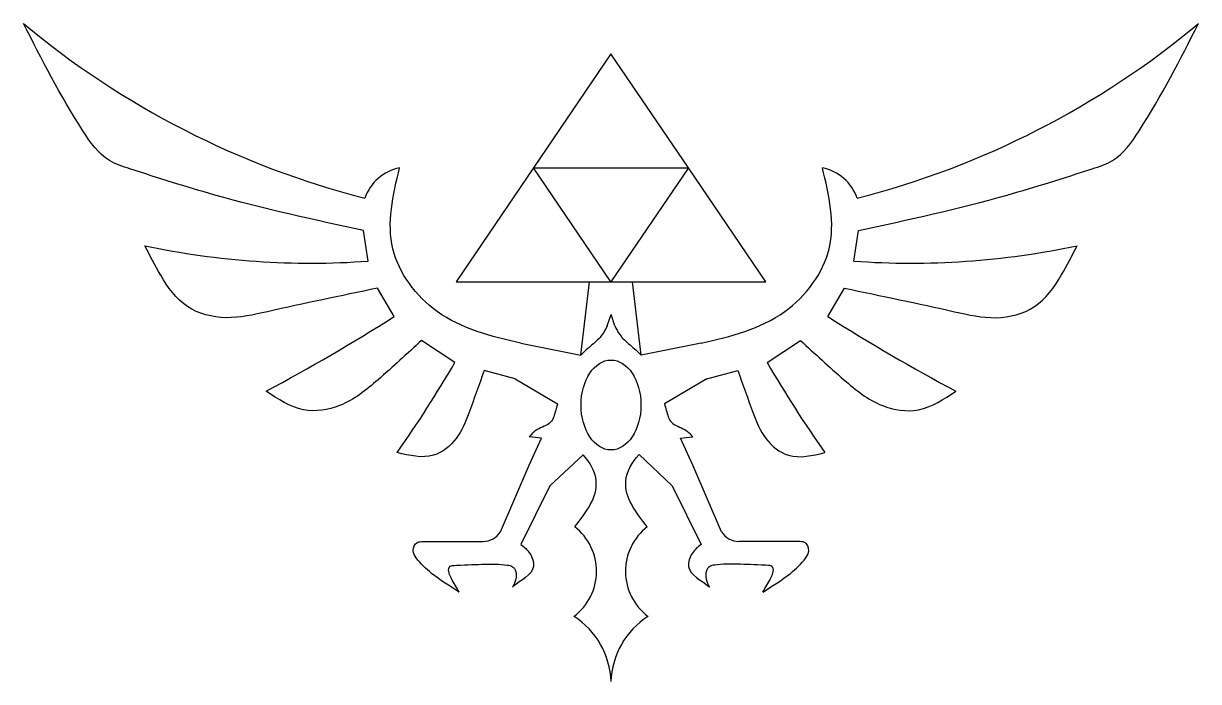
# Model space of a CAD drawing. Header units: inches. Extents: x 0.22 to 2.12, y 0 to 1.06.
import ezdxf

# ---------------------------------------------------------------- set-up
doc = ezdxf.new("R2010")
doc.units = ezdxf.units.IN
doc.header["$MEASUREMENT"] = 0
doc.layers.get('0').update_dxf_attribs({"color": 250})

msp = doc.modelspace()

# ---------------------------------------------------------------- linework, layer by layer
for p, q in [((1.17, 1.0156), (1.0446, 0.8312)), ((1.2954, 0.8312), (1.17, 1.0156)), ((1.0446, 0.8312), (0.9192, 0.6469)), ((1.4208, 0.6469), (1.2954, 0.8312)), ((0.777, 0.6804), (0.7696, 0.7298)), ((1.563, 0.6804), (1.5704, 0.7298)), ((0.9192, 0.6469), (1.1354, 0.6469)), ((1.1212, 0.5281), (1.1354, 0.6469)), ((1.2046, 0.6469), (1.4208, 0.6469)), ((1.2188, 0.5281), (1.2046, 0.6469)), ((0.8192, 0.5907), (0.7919, 0.6366)), ((1.5208, 0.5907), (1.5481, 0.6366)), ((0.9171, 0.5161), (0.8631, 0.5519)), ((1.4229, 0.5161), (1.4769, 0.5519)), ((1.0238, 0.5474), (1.1212, 0.5281)), ((1.3162, 0.5474), (1.2188, 0.5281)), ((1.015, 0.4899), (0.9645, 0.5031)), ((1.325, 0.4899), (1.3755, 0.5031)), ((1.015, 0.4899), (1.0834, 0.4493)), ((1.325, 0.4899), (1.2566, 0.4493)), ((1.0373, 0.3501), (1.0577, 0.3937)), ((1.3027, 0.3501), (1.2823, 0.3937)), ((1.1247, 0.367), (1.0709, 0.3165)), ((1.2155, 0.3672), (1.2691, 0.3165)), ((0.991, 0.2423), (1.0373, 0.3501)), ((1.349, 0.2423), (1.3027, 0.3501)), ((1.0709, 0.3165), (1.0242, 0.2216)), ((1.2691, 0.3165), (1.3158, 0.2216)), ((0.8661, 0.2267), (0.963, 0.2267)), ((1.4739, 0.2267), (1.377, 0.2267))]:
    msp.add_line(p, q)
at = {"color": 2}
for p, q in [((1.17, 0.6469), (1.0446, 0.8312)), ((1.0446, 0.8312), (1.2954, 0.8312)), ((1.2954, 0.8312), (1.17, 0.6469)), ((1.1354, 0.6469), (1.2046, 0.6469)), ((1.1636, 0.5758), (1.1701, 0.5937)), ((1.1764, 0.5758), (1.1701, 0.5937))]:
    msp.add_line(p, q, dxfattribs=at)
for centre, radius, start, end in [((1.1194, 2.1431), 1.4047, 230.1334, 255.6659), ((1.2206, 2.1431), 1.4047, 284.3341, 309.8666), ((0.8426, 0.7579), 0.075, 101.4674, 161.1937), ((1.4974, 0.7579), 0.075, 18.8063, 78.5326), ((0.6834, 1.9574), 1.2804, 257.9267, 274.1924), ((1.6566, 1.9574), 1.2804, 265.8076, 282.0733), ((-1.0216, 3.5082), 3.4497, 298.2597, 302.2494), ((3.3616, 3.5082), 3.4497, 237.7506, 241.7403), ((-0.6171, 1.3981), 1.7696, 324.5017, 330.1066), ((2.9571, 1.3981), 1.7696, 209.8934, 215.4983), ((1.0554, 0.1783), 0.0912, 306.8379, 52.1804), ((1.2846, 0.1783), 0.0912, 127.8196, 233.1621), ((0.9624, 0.2607), 0.0341, 271.0459, 327.1361), ((1.3776, 0.2607), 0.0341, 212.8639, 268.9541), ((1.0397, -0.0044), 0.1304, 1.9204, 57.3192), ((1.3003, -0.0044), 0.1304, 122.6808, 178.0796)]:
    msp.add_arc(centre, radius, start, end)
msp.add_ellipse((1.17, 0.4475), major_axis=(0, 0.0728), ratio=0.665933, dxfattribs=at)
for points, knots in [([(0.7696, 0.7298), (0.6885, 0.7474), (0.5605, 0.7752), (0.4262, 0.8184), (0.3471, 0.8439), (0.2877, 0.9297), (0.2485, 1.0068), (0.2189, 1.0649)], [0, 0, 0, 0, 0.02753964, 0.04351363, 0.0474821, 0.05463243, 0.07669562, 0.07669562, 0.07669562, 0.07669562]), ([(1.5704, 0.7298), (1.6515, 0.7474), (1.7795, 0.7752), (1.9138, 0.8184), (1.9929, 0.8439), (2.0523, 0.9297), (2.0915, 1.0068), (2.1211, 1.0649)], [0, 0, 0, 0, 0.02753964, 0.04351363, 0.0474821, 0.05463243, 0.07669562, 0.07669562, 0.07669562, 0.07669562]), ([(1.0238, 0.5474), (0.976, 0.5588), (0.8872, 0.58), (0.7968, 0.7001), (0.8172, 0.7868), (0.8277, 0.8314)], [0, 0, 0, 0, 0.01607831, 0.02987121, 0.04449574, 0.04449574, 0.04449574, 0.04449574]), ([(1.3162, 0.5474), (1.364, 0.5588), (1.4528, 0.58), (1.5432, 0.7001), (1.5228, 0.7868), (1.5123, 0.8314)], [0, 0, 0, 0, 0.01607831, 0.02987121, 0.04449574, 0.04449574, 0.04449574, 0.04449574]), ([(0.7919, 0.6366), (0.7326, 0.6242), (0.6511, 0.6073), (0.5483, 0.5834), (0.479, 0.6006), (0.4416, 0.6535), (0.4236, 0.6893), (0.4156, 0.7053)], [0, 0, 0, 0, 0.02023305, 0.02779216, 0.03497388, 0.04239776, 0.04841567, 0.04841567, 0.04841567, 0.04841567]), ([(1.5481, 0.6366), (1.6074, 0.6242), (1.6889, 0.6073), (1.7917, 0.5834), (1.861, 0.6006), (1.8984, 0.6535), (1.9164, 0.6893), (1.9244, 0.7053)], [0, 0, 0, 0, 0.02023305, 0.02779216, 0.03497388, 0.04239776, 0.04841567, 0.04841567, 0.04841567, 0.04841567]), ([(0.8631, 0.5519), (0.84, 0.5305), (0.7986, 0.4923), (0.7389, 0.4431), (0.6673, 0.4327), (0.6311, 0.4568), (0.6117, 0.4697)], [0, 0, 0, 0, 0.01052872, 0.01884852, 0.02537562, 0.03288337, 0.03288337, 0.03288337, 0.03288337]), ([(1.4769, 0.5519), (1.5, 0.5305), (1.5414, 0.4923), (1.6011, 0.4431), (1.6727, 0.4327), (1.7089, 0.4568), (1.7283, 0.4697)], [0, 0, 0, 0, 0.01052872, 0.01884852, 0.02537562, 0.03288337, 0.03288337, 0.03288337, 0.03288337]), ([(0.9645, 0.5031), (0.9565, 0.4801), (0.9434, 0.4427), (0.9231, 0.3915), (0.8799, 0.3569), (0.8439, 0.3656), (0.8236, 0.3705)], [0, 0, 0, 0, 0.00813648, 0.01321573, 0.01827977, 0.02485473, 0.02485473, 0.02485473, 0.02485473]), ([(1.3755, 0.5031), (1.3835, 0.4801), (1.3966, 0.4427), (1.4169, 0.3915), (1.4601, 0.3569), (1.4961, 0.3656), (1.5164, 0.3705)], [0, 0, 0, 0, 0.00813648, 0.01321573, 0.01827977, 0.02485473, 0.02485473, 0.02485473, 0.02485473]), ([(1.0834, 0.4493), (1.0824, 0.4459), (1.0795, 0.4356), (1.0746, 0.4155), (1.051, 0.4108), (1.0416, 0.4003), (1.0377, 0.396)], [0.019275181, 0.019275181, 0.019275181, 0.019275181, 0.020448856, 0.02277519, 0.025561995, 0.027458383, 0.027458383, 0.027458383, 0.027458383]), ([(1.2566, 0.4493), (1.2576, 0.4459), (1.2605, 0.4356), (1.2654, 0.4155), (1.289, 0.4108), (1.2984, 0.4003), (1.3023, 0.396)], [0.019275181, 0.019275181, 0.019275181, 0.019275181, 0.020448856, 0.02277519, 0.025561995, 0.027458383, 0.027458383, 0.027458383, 0.027458383]), ([(1.1113, 0.2503), (1.1299, 0.2742), (1.1592, 0.312), (1.1362, 0.3556), (1.1247, 0.367)], [0, 0, 0, 0, 0.00906876, 0.01436878, 0.01436878, 0.01436878, 0.01436878]), ([(1.2287, 0.2503), (1.2101, 0.2742), (1.1807, 0.3121), (1.204, 0.3558), (1.2155, 0.3672)], [0, 0, 0, 0, 0.00906876, 0.01440993, 0.01440993, 0.01440993, 0.01440993]), ([(0.924, 0.1448), (0.9088, 0.1544), (0.8836, 0.1703), (0.8588, 0.193), (0.8469, 0.2118), (0.8543, 0.2262), (0.8628, 0.2265), (0.8661, 0.2267)], [0, 0, 0, 0, 0.00596177, 0.00986587, 0.01130521, 0.01296865, 0.01403095, 0.01403095, 0.01403095, 0.01403095]), ([(1.0242, 0.2216), (1.0295, 0.2173), (1.0404, 0.2085), (1.0508, 0.1758), (1.0232, 0.1638), (1.0109, 0.1529), (1.0105, 0.1526)], [0, 0, 0, 0, 0.002263082, 0.004672888, 0.009805081, 0.009973743, 0.009973743, 0.009973743, 0.009973743]), ([(1.3158, 0.2216), (1.3105, 0.2173), (1.2996, 0.2085), (1.2892, 0.1758), (1.3168, 0.1638), (1.3291, 0.1529), (1.3295, 0.1526)], [0, 0, 0, 0, 0.002263082, 0.004672888, 0.009805081, 0.009973743, 0.009973743, 0.009973743, 0.009973743]), ([(1.416, 0.1448), (1.4312, 0.1544), (1.4564, 0.1703), (1.4812, 0.193), (1.4931, 0.2118), (1.4857, 0.2262), (1.4772, 0.2265), (1.4739, 0.2267)], [0, 0, 0, 0, 0.00596177, 0.00986587, 0.01130521, 0.01296865, 0.01403095, 0.01403095, 0.01403095, 0.01403095]), ([(0.924, 0.1448), (0.9197, 0.1521), (0.9137, 0.1623), (0.9076, 0.1749), (0.906, 0.1876), (0.9344, 0.1887), (0.9617, 0.19), (0.9926, 0.1901), (1.0112, 0.187), (1.0197, 0.1734), (1.0152, 0.1607), (1.0105, 0.1526)], [0, 0, 0, 0, 0.00278599, 0.00388366, 0.00486863, 0.00626844, 0.01134116, 0.01538852, 0.01640716, 0.01732059, 0.0203083, 0.0203083, 0.0203083, 0.0203083]), ([(1.416, 0.1448), (1.4203, 0.1521), (1.4263, 0.1623), (1.4324, 0.1749), (1.434, 0.1876), (1.4056, 0.1887), (1.3783, 0.19), (1.3474, 0.1901), (1.3288, 0.187), (1.3203, 0.1734), (1.3248, 0.1607), (1.3295, 0.1526)], [0, 0, 0, 0, 0.00278599, 0.00388366, 0.00486863, 0.00626844, 0.01134116, 0.01538852, 0.01640716, 0.01732059, 0.0203083, 0.0203083, 0.0203083, 0.0203083])]:
    msp.add_open_spline(points, degree=3, knots=knots)
for points in [[(1.1636, 0.5758), (1.1615, 0.5707), (1.1556, 0.5589), (1.1389, 0.5446), (1.1268, 0.5339), (1.1212, 0.5281)], [(1.1764, 0.5758), (1.1785, 0.5707), (1.1844, 0.5589), (1.2011, 0.5446), (1.2132, 0.5339), (1.2188, 0.5281)]]:
    msp.add_open_spline(points, degree=3, knots=[0.002295499, 0.002295499, 0.002295499, 0.002295499, 0.004123113, 0.006759574, 0.009461997, 0.009461997, 0.009461997, 0.009461997], dxfattribs=at)
for points in [[(1.0577, 0.3937), (1.0511, 0.3946), (1.0444, 0.3953), (1.0377, 0.396)], [(1.2823, 0.3937), (1.2889, 0.3946), (1.2956, 0.3953), (1.3023, 0.396)]]:
    msp.add_open_spline(points, degree=3)

doc.saveas('drawing.dxf')
